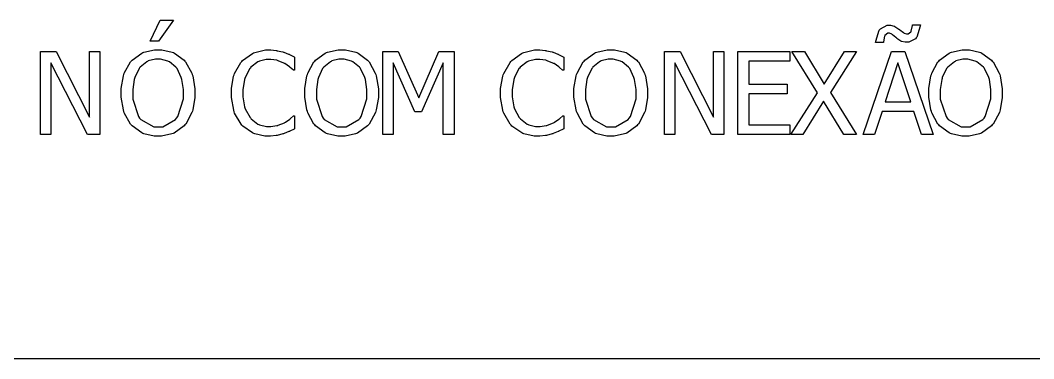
# Model space of a CAD drawing. Header units: millimetres. Extents: x 1974 to 2560, y 1429 to 1567.
# Drawn here: x 2495.194 to 2497.251, y 1527.73 to 1528.418 of the extents above; entities that cross this region are included whole.
import ezdxf

# ---------------------------------------------------------------- set-up
doc = ezdxf.new("R2010")
doc.units = ezdxf.units.MM
doc.layers.add('TEXTO', color=4, linetype='Continuous')

msp = doc.modelspace()

# ---------------------------------------------------------------- linework, layer by layer
at = {"layer": 'TEXTO', "color": 0}
for p, q in [((2495.457, 1528.3761), (2495.4773, 1528.4185)), ((2495.5048, 1528.4185), (2495.4739, 1528.3761)), ((2495.4773, 1528.4185), (2495.5048, 1528.4185)), ((2495.4773, 1528.4185), (2495.4773, 1528.4185)), ((2496.9302, 1528.376), (2496.9374, 1528.3981)), ((2496.9374, 1528.3981), (2496.9387, 1528.3995)), ((2496.9387, 1528.3995), (2496.94, 1528.401)), ((2496.94, 1528.401), (2496.9533, 1528.4084)), ((2496.9533, 1528.4084), (2496.9579, 1528.4084)), ((2496.9579, 1528.4084), (2496.9605, 1528.4084)), ((2496.9605, 1528.4084), (2496.9677, 1528.4066)), ((2496.9677, 1528.4066), (2496.9686, 1528.4062)), ((2496.9686, 1528.4062), (2496.9693, 1528.4059)), ((2496.9693, 1528.4059), (2496.9774, 1528.4005)), ((2496.9774, 1528.4005), (2496.9783, 1528.3997)), ((2496.9783, 1528.3997), (2496.979, 1528.399)), ((2496.979, 1528.399), (2496.9864, 1528.3933)), ((2497.0021, 1528.3957), (2497.0024, 1528.3966)), ((2497.0024, 1528.3966), (2497.0048, 1528.4076)), ((2497.0048, 1528.4076), (2497.0049, 1528.409)), ((2497.0049, 1528.409), (2497.0208, 1528.409)), ((2497.0049, 1528.409), (2497.0049, 1528.409)), ((2497.0206, 1528.4061), (2497.0135, 1528.384)), ((2497.0208, 1528.409), (2497.0206, 1528.4061)), ((2495.4739, 1528.3761), (2495.457, 1528.3761)), ((2496.93, 1528.3731), (2496.9302, 1528.376)), ((2496.9483, 1528.3861), (2496.9459, 1528.3745)), ((2496.9487, 1528.3869), (2496.9483, 1528.3861)), ((2496.949, 1528.3878), (2496.9487, 1528.3869)), ((2496.9545, 1528.3919), (2496.949, 1528.3878)), ((2496.9564, 1528.3919), (2496.9545, 1528.3919)), ((2496.958, 1528.3919), (2496.9564, 1528.3919)), ((2496.9628, 1528.39), (2496.958, 1528.3919)), ((2496.9635, 1528.3895), (2496.9628, 1528.39)), ((2496.9641, 1528.3891), (2496.9635, 1528.3895)), ((2496.9713, 1528.3832), (2496.9641, 1528.3891)), ((2496.9721, 1528.3824), (2496.9713, 1528.3832)), ((2496.973, 1528.3817), (2496.9721, 1528.3824)), ((2496.9811, 1528.3761), (2496.973, 1528.3817)), ((2496.982, 1528.3757), (2496.9811, 1528.3761)), ((2496.9828, 1528.3755), (2496.982, 1528.3757)), ((2496.9901, 1528.3736), (2496.9828, 1528.3755)), ((2496.9864, 1528.3933), (2496.9871, 1528.3929)), ((2496.9871, 1528.3929), (2496.9877, 1528.3925)), ((2496.9877, 1528.3925), (2496.9926, 1528.3906)), ((2496.9926, 1528.3906), (2496.9943, 1528.3906)), ((2496.9943, 1528.3906), (2496.9962, 1528.3906)), ((2496.9962, 1528.3906), (2497.0016, 1528.395)), ((2497.0111, 1528.381), (2496.9974, 1528.3736)), ((2497.0016, 1528.395), (2497.0021, 1528.3957)), ((2497.0123, 1528.3824), (2497.0111, 1528.381)), ((2497.0135, 1528.384), (2497.0123, 1528.3824)), ((2495.2345, 1528.1861), (2495.2345, 1528.355)), ((2495.2345, 1528.355), (2495.2665, 1528.355)), ((2495.2665, 1528.355), (2495.3344, 1528.2213)), ((2495.3344, 1528.2213), (2495.3344, 1528.355)), ((2495.3344, 1528.355), (2495.3553, 1528.355)), ((2495.3553, 1528.355), (2495.3553, 1528.1861)), ((2495.3553, 1528.355), (2495.3553, 1528.355)), ((2495.4447, 1528.3536), (2495.4661, 1528.3584)), ((2495.4661, 1528.3584), (2495.4733, 1528.3584)), ((2495.4733, 1528.3584), (2495.4811, 1528.3584)), ((2495.4811, 1528.3584), (2495.502, 1528.3536)), ((2495.6695, 1528.3531), (2495.6911, 1528.3581)), ((2495.6911, 1528.3581), (2495.6982, 1528.3581)), ((2495.6982, 1528.3581), (2495.7023, 1528.3581)), ((2495.7023, 1528.3581), (2495.7129, 1528.3571)), ((2495.7129, 1528.3571), (2495.7142, 1528.3568)), ((2495.7142, 1528.3568), (2495.7154, 1528.3566)), ((2495.7154, 1528.3566), (2495.7269, 1528.354)), ((2495.8173, 1528.3536), (2495.8387, 1528.3584)), ((2495.8387, 1528.3584), (2495.8458, 1528.3584)), ((2495.8458, 1528.3584), (2495.8536, 1528.3584)), ((2495.8536, 1528.3584), (2495.8747, 1528.3536)), ((2495.9299, 1528.1861), (2495.9299, 1528.355)), ((2495.9299, 1528.355), (2495.9606, 1528.355)), ((2495.9606, 1528.355), (2496.0028, 1528.261)), ((2496.0028, 1528.261), (2496.0435, 1528.355)), ((2496.0435, 1528.355), (2496.0747, 1528.355)), ((2496.0747, 1528.355), (2496.0747, 1528.1861)), ((2496.0747, 1528.355), (2496.0747, 1528.355)), ((2496.216, 1528.3531), (2496.2374, 1528.3581)), ((2496.2374, 1528.3581), (2496.2446, 1528.3581)), ((2496.2446, 1528.3581), (2496.2486, 1528.3581)), ((2496.2486, 1528.3581), (2496.2594, 1528.3571)), ((2496.2594, 1528.3571), (2496.2607, 1528.3568)), ((2496.2607, 1528.3568), (2496.2619, 1528.3566)), ((2496.2619, 1528.3566), (2496.2734, 1528.354)), ((2496.3637, 1528.3536), (2496.3851, 1528.3584)), ((2496.3851, 1528.3584), (2496.3923, 1528.3584)), ((2496.3923, 1528.3584), (2496.4001, 1528.3584)), ((2496.4001, 1528.3584), (2496.421, 1528.3536)), ((2496.5011, 1528.1861), (2496.5011, 1528.355)), ((2496.5011, 1528.355), (2496.533, 1528.355)), ((2496.533, 1528.355), (2496.6009, 1528.2213)), ((2496.6009, 1528.2213), (2496.6009, 1528.355)), ((2496.6009, 1528.355), (2496.622, 1528.355)), ((2496.622, 1528.355), (2496.622, 1528.1861)), ((2496.622, 1528.355), (2496.622, 1528.355)), ((2496.6502, 1528.1861), (2496.6502, 1528.355)), ((2496.6502, 1528.355), (2496.7557, 1528.355)), ((2496.7557, 1528.355), (2496.7557, 1528.335)), ((2496.8118, 1528.2706), (2496.7597, 1528.355)), ((2496.7597, 1528.355), (2496.7853, 1528.355)), ((2496.7853, 1528.355), (2496.8258, 1528.2886)), ((2496.8258, 1528.2886), (2496.8667, 1528.355)), ((2496.891, 1528.355), (2496.8382, 1528.2718)), ((2496.8667, 1528.355), (2496.891, 1528.355)), ((2496.905, 1528.1861), (2496.962, 1528.355)), ((2496.9459, 1528.3731), (2496.93, 1528.3731)), ((2496.9459, 1528.3745), (2496.9459, 1528.3731)), ((2496.962, 1528.355), (2496.9896, 1528.355)), ((2496.9896, 1528.355), (2497.0466, 1528.1861)), ((2496.9928, 1528.3736), (2496.9901, 1528.3736)), ((2496.9974, 1528.3736), (2496.9928, 1528.3736)), ((2497.0839, 1528.3536), (2497.1054, 1528.3584)), ((2497.1054, 1528.3584), (2497.1126, 1528.3584)), ((2497.1126, 1528.3584), (2497.1203, 1528.3584)), ((2497.1203, 1528.3584), (2497.1412, 1528.3536)), ((2495.4174, 1528.3337), (2495.419, 1528.3355)), ((2495.419, 1528.3355), (2495.4205, 1528.3375)), ((2495.4205, 1528.3375), (2495.4402, 1528.3517)), ((2495.4505, 1528.3342), (2495.437, 1528.3232)), ((2495.4402, 1528.3517), (2495.4426, 1528.3527)), ((2495.4426, 1528.3527), (2495.4447, 1528.3536)), ((2495.4521, 1528.3349), (2495.4505, 1528.3342)), ((2495.4535, 1528.3357), (2495.4521, 1528.3349)), ((2495.468, 1528.3391), (2495.4535, 1528.3357)), ((2495.4734, 1528.3391), (2495.468, 1528.3391)), ((2495.4782, 1528.3391), (2495.4734, 1528.3391)), ((2495.4931, 1528.3355), (2495.4782, 1528.3391)), ((2495.4947, 1528.3348), (2495.4931, 1528.3355)), ((2495.4963, 1528.3341), (2495.4947, 1528.3348)), ((2495.5097, 1528.3231), (2495.4963, 1528.3341)), ((2495.502, 1528.3536), (2495.5044, 1528.3526)), ((2495.5044, 1528.3526), (2495.5067, 1528.3516)), ((2495.5067, 1528.3516), (2495.5261, 1528.3374)), ((2495.5261, 1528.3374), (2495.5277, 1528.3355)), ((2495.5277, 1528.3355), (2495.5293, 1528.3337)), ((2495.5277, 1528.3355), (2495.5277, 1528.3355)), ((2495.6416, 1528.3329), (2495.6433, 1528.3348)), ((2495.6433, 1528.3348), (2495.645, 1528.3367)), ((2495.645, 1528.3367), (2495.665, 1528.3511)), ((2495.665, 1528.3511), (2495.6673, 1528.3521)), ((2495.6673, 1528.3521), (2495.6695, 1528.3531)), ((2495.6776, 1528.3345), (2495.6759, 1528.3339)), ((2495.6792, 1528.3353), (2495.6776, 1528.3345)), ((2495.6928, 1528.3389), (2495.6792, 1528.3353)), ((2495.698, 1528.3389), (2495.6928, 1528.3389)), ((2495.7021, 1528.3389), (2495.698, 1528.3389)), ((2495.7143, 1528.337), (2495.7021, 1528.3389)), ((2495.7156, 1528.3366), (2495.7143, 1528.337)), ((2495.7169, 1528.3362), (2495.7156, 1528.3366)), ((2495.7285, 1528.3314), (2495.7169, 1528.3362)), ((2495.7269, 1528.354), (2495.728, 1528.3536)), ((2495.728, 1528.3536), (2495.7289, 1528.3534)), ((2495.7289, 1528.3534), (2495.7382, 1528.3498)), ((2495.7382, 1528.3498), (2495.7392, 1528.3493)), ((2495.7392, 1528.3493), (2495.7401, 1528.349)), ((2495.7401, 1528.349), (2495.7495, 1528.3443)), ((2495.7495, 1528.3443), (2495.7505, 1528.3437)), ((2495.7505, 1528.3437), (2495.7505, 1528.3167)), ((2495.7898, 1528.3337), (2495.7915, 1528.3355)), ((2495.7915, 1528.3355), (2495.7931, 1528.3375)), ((2495.7931, 1528.3375), (2495.8128, 1528.3517)), ((2495.8231, 1528.3342), (2495.8096, 1528.3232)), ((2495.8128, 1528.3517), (2495.815, 1528.3527)), ((2495.815, 1528.3527), (2495.8173, 1528.3536)), ((2495.8245, 1528.3349), (2495.8231, 1528.3342)), ((2495.826, 1528.3357), (2495.8245, 1528.3349)), ((2495.8406, 1528.3391), (2495.826, 1528.3357)), ((2495.8459, 1528.3391), (2495.8406, 1528.3391)), ((2495.8508, 1528.3391), (2495.8459, 1528.3391)), ((2495.8657, 1528.3355), (2495.8508, 1528.3391)), ((2495.8673, 1528.3348), (2495.8657, 1528.3355)), ((2495.8688, 1528.3341), (2495.8673, 1528.3348)), ((2495.8822, 1528.3231), (2495.8688, 1528.3341)), ((2495.8747, 1528.3536), (2495.877, 1528.3526)), ((2495.877, 1528.3526), (2495.8792, 1528.3516)), ((2495.8792, 1528.3516), (2495.8987, 1528.3374)), ((2495.8987, 1528.3374), (2495.9004, 1528.3355)), ((2495.9004, 1528.3355), (2495.9019, 1528.3337)), ((2495.9004, 1528.3355), (2495.9004, 1528.3355)), ((2496.188, 1528.3329), (2496.1897, 1528.3348)), ((2496.1897, 1528.3348), (2496.1914, 1528.3367)), ((2496.1914, 1528.3367), (2496.2114, 1528.3511)), ((2496.2114, 1528.3511), (2496.2137, 1528.3521)), ((2496.2137, 1528.3521), (2496.216, 1528.3531)), ((2496.224, 1528.3345), (2496.2224, 1528.3339)), ((2496.2255, 1528.3353), (2496.224, 1528.3345)), ((2496.2393, 1528.3389), (2496.2255, 1528.3353)), ((2496.2445, 1528.3389), (2496.2393, 1528.3389)), ((2496.2486, 1528.3389), (2496.2445, 1528.3389)), ((2496.2607, 1528.337), (2496.2486, 1528.3389)), ((2496.262, 1528.3366), (2496.2607, 1528.337)), ((2496.2633, 1528.3362), (2496.262, 1528.3366)), ((2496.275, 1528.3314), (2496.2633, 1528.3362)), ((2496.2734, 1528.354), (2496.2745, 1528.3536)), ((2496.2745, 1528.3536), (2496.2753, 1528.3534)), ((2496.2753, 1528.3534), (2496.2846, 1528.3498)), ((2496.2846, 1528.3498), (2496.2856, 1528.3493)), ((2496.2856, 1528.3493), (2496.2864, 1528.349)), ((2496.2864, 1528.349), (2496.2959, 1528.3443)), ((2496.2959, 1528.3443), (2496.2969, 1528.3437)), ((2496.2969, 1528.3437), (2496.2969, 1528.3167)), ((2496.3364, 1528.3337), (2496.338, 1528.3355)), ((2496.338, 1528.3355), (2496.3395, 1528.3375)), ((2496.3395, 1528.3375), (2496.3592, 1528.3517)), ((2496.3695, 1528.3342), (2496.3561, 1528.3232)), ((2496.3592, 1528.3517), (2496.3614, 1528.3527)), ((2496.3614, 1528.3527), (2496.3637, 1528.3536)), ((2496.3711, 1528.3349), (2496.3695, 1528.3342)), ((2496.3725, 1528.3357), (2496.3711, 1528.3349)), ((2496.3871, 1528.3391), (2496.3725, 1528.3357)), ((2496.3924, 1528.3391), (2496.3871, 1528.3391)), ((2496.3973, 1528.3391), (2496.3924, 1528.3391)), ((2496.412, 1528.3355), (2496.3973, 1528.3391)), ((2496.4137, 1528.3348), (2496.412, 1528.3355)), ((2496.4152, 1528.3341), (2496.4137, 1528.3348)), ((2496.4286, 1528.3231), (2496.4152, 1528.3341)), ((2496.421, 1528.3536), (2496.4234, 1528.3526)), ((2496.4234, 1528.3526), (2496.4256, 1528.3516)), ((2496.4256, 1528.3516), (2496.4451, 1528.3374)), ((2496.4451, 1528.3374), (2496.4467, 1528.3355)), ((2496.4467, 1528.3355), (2496.4483, 1528.3337)), ((2496.4467, 1528.3355), (2496.4467, 1528.3355)), ((2496.7557, 1528.335), (2496.6726, 1528.335)), ((2496.6726, 1528.335), (2496.6726, 1528.2887)), ((2497.0565, 1528.3337), (2497.0582, 1528.3355)), ((2497.0582, 1528.3355), (2497.0598, 1528.3375)), ((2497.0598, 1528.3375), (2497.0794, 1528.3517)), ((2497.0898, 1528.3342), (2497.0763, 1528.3232)), ((2497.0794, 1528.3517), (2497.0817, 1528.3527)), ((2497.0817, 1528.3527), (2497.0839, 1528.3536)), ((2497.0913, 1528.3349), (2497.0898, 1528.3342)), ((2497.0927, 1528.3357), (2497.0913, 1528.3349)), ((2497.1073, 1528.3391), (2497.0927, 1528.3357)), ((2497.1127, 1528.3391), (2497.1073, 1528.3391)), ((2497.1175, 1528.3391), (2497.1127, 1528.3391)), ((2497.1322, 1528.3355), (2497.1175, 1528.3391)), ((2497.1339, 1528.3348), (2497.1322, 1528.3355)), ((2497.1354, 1528.3341), (2497.1339, 1528.3348)), ((2497.1489, 1528.3231), (2497.1354, 1528.3341)), ((2497.1412, 1528.3536), (2497.1436, 1528.3526)), ((2497.1436, 1528.3526), (2497.1458, 1528.3516)), ((2497.1458, 1528.3516), (2497.1653, 1528.3374)), ((2497.1653, 1528.3374), (2497.1669, 1528.3355)), ((2497.1669, 1528.3355), (2497.1686, 1528.3337)), ((2497.1669, 1528.3355), (2497.1669, 1528.3355)), ((2495.3302, 1528.1861), (2495.2555, 1528.3318)), ((2495.2555, 1528.3318), (2495.2555, 1528.1861)), ((2495.4048, 1528.3106), (2495.4174, 1528.3337)), ((2495.4347, 1528.3203), (2495.4262, 1528.3022)), ((2495.4359, 1528.3216), (2495.4347, 1528.3203)), ((2495.437, 1528.3232), (2495.4359, 1528.3216)), ((2495.5108, 1528.3216), (2495.5097, 1528.3231)), ((2495.5119, 1528.3203), (2495.5108, 1528.3216)), ((2495.5203, 1528.3024), (2495.5119, 1528.3203)), ((2495.5293, 1528.3337), (2495.5418, 1528.3108)), ((2495.6286, 1528.31), (2495.6416, 1528.3329)), ((2495.6595, 1528.3201), (2495.6502, 1528.302)), ((2495.6607, 1528.3214), (2495.6595, 1528.3201)), ((2495.6619, 1528.3229), (2495.6607, 1528.3214)), ((2495.6759, 1528.3339), (2495.6619, 1528.3229)), ((2495.7297, 1528.3308), (2495.7285, 1528.3314)), ((2495.7308, 1528.3303), (2495.7297, 1528.3308)), ((2495.7403, 1528.3239), (2495.7308, 1528.3303)), ((2495.7411, 1528.3232), (2495.7403, 1528.3239)), ((2495.7418, 1528.3227), (2495.7411, 1528.3232)), ((2495.7482, 1528.3171), (2495.7418, 1528.3227)), ((2495.7487, 1528.3167), (2495.7482, 1528.3171)), ((2495.7505, 1528.3167), (2495.7487, 1528.3167)), ((2495.7774, 1528.3106), (2495.7898, 1528.3337)), ((2495.8072, 1528.3203), (2495.7988, 1528.3022)), ((2495.8084, 1528.3216), (2495.8072, 1528.3203)), ((2495.8096, 1528.3232), (2495.8084, 1528.3216)), ((2495.8834, 1528.3216), (2495.8822, 1528.3231)), ((2495.8845, 1528.3203), (2495.8834, 1528.3216)), ((2495.893, 1528.3024), (2495.8845, 1528.3203)), ((2495.9019, 1528.3337), (2495.9143, 1528.3108)), ((2495.9946, 1528.2326), (2495.9509, 1528.3316)), ((2495.9509, 1528.3316), (2495.9509, 1528.1861)), ((2496.0523, 1528.3316), (2496.0082, 1528.2326)), ((2496.0523, 1528.1861), (2496.0523, 1528.3316)), ((2496.1749, 1528.31), (2496.188, 1528.3329)), ((2496.2058, 1528.3201), (2496.1966, 1528.302)), ((2496.2071, 1528.3214), (2496.2058, 1528.3201)), ((2496.2083, 1528.3229), (2496.2071, 1528.3214)), ((2496.2224, 1528.3339), (2496.2083, 1528.3229)), ((2496.2761, 1528.3308), (2496.275, 1528.3314)), ((2496.2771, 1528.3303), (2496.2761, 1528.3308)), ((2496.2867, 1528.3239), (2496.2771, 1528.3303)), ((2496.2874, 1528.3232), (2496.2867, 1528.3239)), ((2496.2882, 1528.3227), (2496.2874, 1528.3232)), ((2496.2945, 1528.3171), (2496.2882, 1528.3227)), ((2496.295, 1528.3167), (2496.2945, 1528.3171)), ((2496.2969, 1528.3167), (2496.295, 1528.3167)), ((2496.3238, 1528.3106), (2496.3364, 1528.3337)), ((2496.3537, 1528.3203), (2496.3452, 1528.3022)), ((2496.3549, 1528.3216), (2496.3537, 1528.3203)), ((2496.3561, 1528.3232), (2496.3549, 1528.3216)), ((2496.4298, 1528.3216), (2496.4286, 1528.3231)), ((2496.4309, 1528.3203), (2496.4298, 1528.3216)), ((2496.4394, 1528.3024), (2496.4309, 1528.3203)), ((2496.4483, 1528.3337), (2496.4608, 1528.3108)), ((2496.5967, 1528.1861), (2496.5221, 1528.3318)), ((2496.5221, 1528.3318), (2496.5221, 1528.1861)), ((2496.9752, 1528.3321), (2496.9493, 1528.2524)), ((2497.0014, 1528.2524), (2496.9752, 1528.3321)), ((2497.0441, 1528.3106), (2497.0565, 1528.3337)), ((2497.0739, 1528.3203), (2497.0654, 1528.3022)), ((2497.0751, 1528.3216), (2497.0739, 1528.3203)), ((2497.0763, 1528.3232), (2497.0751, 1528.3216)), ((2497.1501, 1528.3216), (2497.1489, 1528.3231)), ((2497.1512, 1528.3203), (2497.1501, 1528.3216)), ((2497.1596, 1528.3024), (2497.1512, 1528.3203)), ((2497.1686, 1528.3337), (2497.181, 1528.3108)), ((2495.3987, 1528.2799), (2495.4031, 1528.3053)), ((2495.4031, 1528.3053), (2495.404, 1528.3079)), ((2495.404, 1528.3079), (2495.4048, 1528.3106)), ((2495.425, 1528.2978), (2495.4221, 1528.2774)), ((2495.4256, 1528.3), (2495.425, 1528.2978)), ((2495.4262, 1528.3022), (2495.4256, 1528.3)), ((2495.5211, 1528.3002), (2495.5203, 1528.3024)), ((2495.5216, 1528.298), (2495.5211, 1528.3002)), ((2495.5247, 1528.278), (2495.5216, 1528.298)), ((2495.5418, 1528.3108), (2495.5428, 1528.308)), ((2495.5428, 1528.308), (2495.5437, 1528.3053)), ((2495.5437, 1528.3053), (2495.5481, 1528.2792)), ((2495.6222, 1528.2796), (2495.6267, 1528.3047)), ((2495.6267, 1528.3047), (2495.6276, 1528.3073)), ((2495.6276, 1528.3073), (2495.6286, 1528.31)), ((2495.6489, 1528.2977), (2495.6456, 1528.2773)), ((2495.6495, 1528.2998), (2495.6489, 1528.2977)), ((2495.6502, 1528.302), (2495.6495, 1528.2998)), ((2495.7713, 1528.2799), (2495.7756, 1528.3053)), ((2495.7756, 1528.3053), (2495.7765, 1528.3079)), ((2495.7765, 1528.3079), (2495.7774, 1528.3106)), ((2495.7975, 1528.2978), (2495.7946, 1528.2774)), ((2495.7982, 1528.3), (2495.7975, 1528.2978)), ((2495.7988, 1528.3022), (2495.7982, 1528.3)), ((2495.8937, 1528.3002), (2495.893, 1528.3024)), ((2495.8942, 1528.298), (2495.8937, 1528.3002)), ((2495.8973, 1528.278), (2495.8942, 1528.298)), ((2495.9143, 1528.3108), (2495.9153, 1528.308)), ((2495.9153, 1528.308), (2495.9162, 1528.3053)), ((2495.9162, 1528.3053), (2495.9206, 1528.2792)), ((2496.1687, 1528.2796), (2496.173, 1528.3047)), ((2496.173, 1528.3047), (2496.174, 1528.3073)), ((2496.174, 1528.3073), (2496.1749, 1528.31)), ((2496.1953, 1528.2977), (2496.1921, 1528.2773)), ((2496.196, 1528.2998), (2496.1953, 1528.2977)), ((2496.1966, 1528.302), (2496.196, 1528.2998)), ((2496.3176, 1528.2799), (2496.322, 1528.3053)), ((2496.322, 1528.3053), (2496.323, 1528.3079)), ((2496.323, 1528.3079), (2496.3238, 1528.3106)), ((2496.344, 1528.2978), (2496.341, 1528.2774)), ((2496.3446, 1528.3), (2496.344, 1528.2978)), ((2496.3452, 1528.3022), (2496.3446, 1528.3)), ((2496.4401, 1528.3002), (2496.4394, 1528.3024)), ((2496.4406, 1528.298), (2496.4401, 1528.3002)), ((2496.4436, 1528.278), (2496.4406, 1528.298)), ((2496.4608, 1528.3108), (2496.4617, 1528.308)), ((2496.4617, 1528.308), (2496.4626, 1528.3053)), ((2496.4626, 1528.3053), (2496.467, 1528.2792)), ((2497.038, 1528.2799), (2497.0423, 1528.3053)), ((2497.0423, 1528.3053), (2497.0432, 1528.3079)), ((2497.0432, 1528.3079), (2497.0441, 1528.3106)), ((2497.0642, 1528.2978), (2497.0612, 1528.2774)), ((2497.0649, 1528.3), (2497.0642, 1528.2978)), ((2497.0654, 1528.3022), (2497.0649, 1528.3)), ((2497.1602, 1528.3002), (2497.1596, 1528.3024)), ((2497.1609, 1528.298), (2497.1602, 1528.3002)), ((2497.164, 1528.278), (2497.1609, 1528.298)), ((2497.181, 1528.3108), (2497.182, 1528.308)), ((2497.182, 1528.308), (2497.1829, 1528.3053)), ((2497.1829, 1528.3053), (2497.1872, 1528.2792)), ((2495.3987, 1528.2705), (2495.3987, 1528.2799)), ((2495.4221, 1528.2774), (2495.4221, 1528.2705)), ((2495.5247, 1528.2705), (2495.5247, 1528.278)), ((2495.5481, 1528.2792), (2495.5481, 1528.2705)), ((2495.6222, 1528.2704), (2495.6222, 1528.2796)), ((2495.6456, 1528.2773), (2495.6456, 1528.2704)), ((2495.7713, 1528.2705), (2495.7713, 1528.2799)), ((2495.7946, 1528.2774), (2495.7946, 1528.2705)), ((2495.8973, 1528.2705), (2495.8973, 1528.278)), ((2495.9206, 1528.2792), (2495.9206, 1528.2705)), ((2496.1687, 1528.2704), (2496.1687, 1528.2796)), ((2496.1921, 1528.2773), (2496.1921, 1528.2704)), ((2496.3176, 1528.2705), (2496.3176, 1528.2799)), ((2496.341, 1528.2774), (2496.341, 1528.2705)), ((2496.4436, 1528.2705), (2496.4436, 1528.278)), ((2496.467, 1528.2792), (2496.467, 1528.2705)), ((2496.6726, 1528.2887), (2496.7501, 1528.2887)), ((2496.7501, 1528.2887), (2496.7501, 1528.2688)), ((2497.038, 1528.2705), (2497.038, 1528.2799)), ((2497.0612, 1528.2774), (2497.0612, 1528.2705)), ((2497.164, 1528.2705), (2497.164, 1528.278)), ((2497.1872, 1528.2792), (2497.1872, 1528.2705)), ((2495.3987, 1528.262), (2495.3987, 1528.2705)), ((2495.4031, 1528.2361), (2495.3987, 1528.262)), ((2495.4221, 1528.2705), (2495.4221, 1528.2578)), ((2495.4221, 1528.2578), (2495.4336, 1528.2226)), ((2495.5131, 1528.2226), (2495.5247, 1528.2585)), ((2495.5247, 1528.2585), (2495.5247, 1528.2705)), ((2495.5247, 1528.2705), (2495.5247, 1528.2705)), ((2495.5481, 1528.2613), (2495.5437, 1528.2362)), ((2495.5481, 1528.2705), (2495.5481, 1528.2613)), ((2495.6222, 1528.2616), (2495.6222, 1528.2704)), ((2495.6269, 1528.2354), (2495.6222, 1528.2616)), ((2495.6456, 1528.2704), (2495.6456, 1528.2629)), ((2495.6456, 1528.2629), (2495.6491, 1528.2426)), ((2495.7713, 1528.262), (2495.7713, 1528.2705)), ((2495.7756, 1528.2361), (2495.7713, 1528.262)), ((2495.7946, 1528.2705), (2495.7946, 1528.2578)), ((2495.7946, 1528.2578), (2495.8062, 1528.2226)), ((2495.8856, 1528.2226), (2495.8973, 1528.2585)), ((2495.8973, 1528.2585), (2495.8973, 1528.2705)), ((2495.8973, 1528.2705), (2495.8973, 1528.2705)), ((2495.9206, 1528.2613), (2495.9163, 1528.2362)), ((2495.9206, 1528.2705), (2495.9206, 1528.2613)), ((2496.1687, 1528.2616), (2496.1687, 1528.2704)), ((2496.1732, 1528.2354), (2496.1687, 1528.2616)), ((2496.1921, 1528.2704), (2496.1921, 1528.2629)), ((2496.1921, 1528.2629), (2496.1955, 1528.2426)), ((2496.3176, 1528.262), (2496.3176, 1528.2705)), ((2496.322, 1528.2361), (2496.3176, 1528.262)), ((2496.341, 1528.2705), (2496.341, 1528.2578)), ((2496.341, 1528.2578), (2496.3526, 1528.2226)), ((2496.4321, 1528.2226), (2496.4436, 1528.2585)), ((2496.4436, 1528.2585), (2496.4436, 1528.2705)), ((2496.4436, 1528.2705), (2496.4436, 1528.2705)), ((2496.467, 1528.2613), (2496.4627, 1528.2362)), ((2496.467, 1528.2705), (2496.467, 1528.2613)), ((2496.7501, 1528.2688), (2496.6726, 1528.2688)), ((2496.6726, 1528.2688), (2496.6726, 1528.2061)), ((2496.7581, 1528.1861), (2496.8118, 1528.2706)), ((2496.8242, 1528.2537), (2496.7824, 1528.1861)), ((2496.8654, 1528.1861), (2496.8242, 1528.2537)), ((2496.8382, 1528.2718), (2496.8912, 1528.1861)), ((2496.8382, 1528.2718), (2496.8382, 1528.2718)), ((2496.9493, 1528.2524), (2497.0014, 1528.2524)), ((2496.9493, 1528.2524), (2496.9493, 1528.2524)), ((2497.038, 1528.262), (2497.038, 1528.2705)), ((2497.0422, 1528.2361), (2497.038, 1528.262)), ((2497.0612, 1528.2705), (2497.0612, 1528.2578)), ((2497.0612, 1528.2578), (2497.0729, 1528.2226)), ((2497.1523, 1528.2226), (2497.164, 1528.2585)), ((2497.164, 1528.2585), (2497.164, 1528.2705)), ((2497.164, 1528.2705), (2497.164, 1528.2705)), ((2497.1872, 1528.2613), (2497.183, 1528.2362)), ((2497.1872, 1528.2705), (2497.1872, 1528.2613)), ((2495.404, 1528.2333), (2495.4031, 1528.2361)), ((2495.4047, 1528.2306), (2495.404, 1528.2333)), ((2495.5429, 1528.2334), (2495.542, 1528.2307)), ((2495.5437, 1528.2362), (2495.5429, 1528.2334)), ((2495.6278, 1528.2326), (2495.6269, 1528.2354)), ((2495.6287, 1528.2299), (2495.6278, 1528.2326)), ((2495.6491, 1528.2426), (2495.6497, 1528.2405)), ((2495.6497, 1528.2405), (2495.6504, 1528.2385)), ((2495.6504, 1528.2385), (2495.66, 1528.2208)), ((2495.7765, 1528.2333), (2495.7756, 1528.2361)), ((2495.7774, 1528.2306), (2495.7765, 1528.2333)), ((2495.9154, 1528.2334), (2495.9145, 1528.2307)), ((2495.9163, 1528.2362), (2495.9154, 1528.2334)), ((2496.0082, 1528.2326), (2495.9946, 1528.2326)), ((2496.1742, 1528.2326), (2496.1732, 1528.2354)), ((2496.1751, 1528.2299), (2496.1742, 1528.2326)), ((2496.1955, 1528.2426), (2496.1963, 1528.2405)), ((2496.1963, 1528.2405), (2496.1969, 1528.2385)), ((2496.1969, 1528.2385), (2496.2064, 1528.2208)), ((2496.3228, 1528.2333), (2496.322, 1528.2361)), ((2496.3238, 1528.2306), (2496.3228, 1528.2333)), ((2496.4619, 1528.2334), (2496.461, 1528.2307)), ((2496.4627, 1528.2362), (2496.4619, 1528.2334)), ((2496.9431, 1528.2333), (2496.9277, 1528.1861)), ((2497.0075, 1528.2333), (2496.9431, 1528.2333)), ((2497.0229, 1528.1861), (2497.0075, 1528.2333)), ((2497.0431, 1528.2333), (2497.0422, 1528.2361)), ((2497.0439, 1528.2306), (2497.0431, 1528.2333)), ((2497.1821, 1528.2334), (2497.1812, 1528.2307)), ((2497.183, 1528.2362), (2497.1821, 1528.2334)), ((2495.4172, 1528.2075), (2495.4047, 1528.2306)), ((2495.4336, 1528.2226), (2495.4359, 1528.2196)), ((2495.4359, 1528.2196), (2495.4383, 1528.2167)), ((2495.4383, 1528.2167), (2495.4646, 1528.202)), ((2495.4828, 1528.202), (2495.5085, 1528.2167)), ((2495.5085, 1528.2167), (2495.5108, 1528.2196)), ((2495.5108, 1528.2196), (2495.5131, 1528.2226)), ((2495.542, 1528.2307), (2495.5294, 1528.2075)), ((2495.6417, 1528.2071), (2495.6287, 1528.2299)), ((2495.66, 1528.2208), (2495.6613, 1528.2194)), ((2495.6613, 1528.2194), (2495.6625, 1528.218)), ((2495.6625, 1528.218), (2495.6761, 1528.2074)), ((2495.7297, 1528.2102), (2495.7308, 1528.2108)), ((2495.7308, 1528.2108), (2495.7318, 1528.2114)), ((2495.7318, 1528.2114), (2495.7408, 1528.2174)), ((2495.7408, 1528.2174), (2495.7415, 1528.218)), ((2495.7415, 1528.218), (2495.7423, 1528.2187)), ((2495.7423, 1528.2187), (2495.7482, 1528.2239)), ((2495.7482, 1528.2239), (2495.7487, 1528.2243)), ((2495.7487, 1528.2243), (2495.7505, 1528.2243)), ((2495.7505, 1528.2243), (2495.7505, 1528.1975)), ((2495.7898, 1528.2075), (2495.7774, 1528.2306)), ((2495.8062, 1528.2226), (2495.8086, 1528.2196)), ((2495.8086, 1528.2196), (2495.8108, 1528.2167)), ((2495.8108, 1528.2167), (2495.8371, 1528.202)), ((2495.8552, 1528.202), (2495.8811, 1528.2167)), ((2495.8811, 1528.2167), (2495.8834, 1528.2196)), ((2495.8834, 1528.2196), (2495.8856, 1528.2226)), ((2495.9145, 1528.2307), (2495.9019, 1528.2075)), ((2496.1881, 1528.2071), (2496.1751, 1528.2299)), ((2496.2064, 1528.2208), (2496.2077, 1528.2194)), ((2496.2077, 1528.2194), (2496.2089, 1528.218)), ((2496.2089, 1528.218), (2496.2227, 1528.2074)), ((2496.2761, 1528.2102), (2496.2773, 1528.2108)), ((2496.2773, 1528.2108), (2496.2782, 1528.2114)), ((2496.2782, 1528.2114), (2496.2872, 1528.2174)), ((2496.2872, 1528.2174), (2496.288, 1528.218)), ((2496.288, 1528.218), (2496.2887, 1528.2187)), ((2496.2887, 1528.2187), (2496.2947, 1528.2239)), ((2496.2947, 1528.2239), (2496.2952, 1528.2243)), ((2496.2952, 1528.2243), (2496.2969, 1528.2243)), ((2496.2969, 1528.2243), (2496.2969, 1528.1975)), ((2496.3361, 1528.2075), (2496.3238, 1528.2306)), ((2496.3526, 1528.2226), (2496.3549, 1528.2196)), ((2496.3549, 1528.2196), (2496.3573, 1528.2167)), ((2496.3573, 1528.2167), (2496.3836, 1528.202)), ((2496.4018, 1528.202), (2496.4275, 1528.2167)), ((2496.4275, 1528.2167), (2496.4298, 1528.2196)), ((2496.4298, 1528.2196), (2496.4321, 1528.2226)), ((2496.461, 1528.2307), (2496.4484, 1528.2075)), ((2497.0565, 1528.2075), (2497.0439, 1528.2306)), ((2497.0729, 1528.2226), (2497.0752, 1528.2196)), ((2497.0752, 1528.2196), (2497.0775, 1528.2167)), ((2497.0775, 1528.2167), (2497.1038, 1528.202)), ((2497.1219, 1528.202), (2497.1476, 1528.2167)), ((2497.1476, 1528.2167), (2497.15, 1528.2196)), ((2497.15, 1528.2196), (2497.1523, 1528.2226)), ((2497.1812, 1528.2307), (2497.1686, 1528.2075)), ((2495.4189, 1528.2056), (2495.4172, 1528.2075)), ((2495.4205, 1528.2038), (2495.4189, 1528.2056)), ((2495.4402, 1528.1894), (2495.4205, 1528.2038)), ((2495.4646, 1528.202), (2495.4734, 1528.202)), ((2495.4734, 1528.202), (2495.4828, 1528.202)), ((2495.526, 1528.2036), (2495.5059, 1528.1892)), ((2495.5277, 1528.2056), (2495.526, 1528.2036)), ((2495.5294, 1528.2075), (2495.5277, 1528.2056)), ((2495.6435, 1528.2052), (2495.6417, 1528.2071)), ((2495.6451, 1528.2033), (2495.6435, 1528.2052)), ((2495.6651, 1528.1896), (2495.6451, 1528.2033)), ((2495.6761, 1528.2074), (2495.6778, 1528.2066)), ((2495.6778, 1528.2066), (2495.6794, 1528.2059)), ((2495.6794, 1528.2059), (2495.6933, 1528.2025)), ((2495.6933, 1528.2025), (2495.698, 1528.2025)), ((2495.698, 1528.2025), (2495.7025, 1528.2025)), ((2495.7025, 1528.2025), (2495.7146, 1528.2044)), ((2495.7146, 1528.2044), (2495.7161, 1528.2048)), ((2495.7161, 1528.2048), (2495.7174, 1528.2052)), ((2495.7174, 1528.2052), (2495.7297, 1528.2102)), ((2495.739, 1528.1922), (2495.7291, 1528.1883)), ((2495.7399, 1528.1926), (2495.739, 1528.1922)), ((2495.7406, 1528.193), (2495.7399, 1528.1926)), ((2495.7495, 1528.1971), (2495.7406, 1528.193)), ((2495.7505, 1528.1975), (2495.7495, 1528.1971)), ((2495.7914, 1528.2056), (2495.7898, 1528.2075)), ((2495.7931, 1528.2038), (2495.7914, 1528.2056)), ((2495.8126, 1528.1894), (2495.7931, 1528.2038)), ((2495.8371, 1528.202), (2495.8459, 1528.202)), ((2495.8459, 1528.202), (2495.8552, 1528.202)), ((2495.8986, 1528.2036), (2495.8784, 1528.1892)), ((2495.9004, 1528.2056), (2495.8986, 1528.2036)), ((2495.9019, 1528.2075), (2495.9004, 1528.2056)), ((2496.1899, 1528.2052), (2496.1881, 1528.2071)), ((2496.1915, 1528.2033), (2496.1899, 1528.2052)), ((2496.2115, 1528.1896), (2496.1915, 1528.2033)), ((2496.2227, 1528.2074), (2496.2243, 1528.2066)), ((2496.2243, 1528.2066), (2496.2258, 1528.2059)), ((2496.2258, 1528.2059), (2496.2398, 1528.2025)), ((2496.2398, 1528.2025), (2496.2445, 1528.2025)), ((2496.2445, 1528.2025), (2496.2489, 1528.2025)), ((2496.2489, 1528.2025), (2496.261, 1528.2044)), ((2496.261, 1528.2044), (2496.2625, 1528.2048)), ((2496.2625, 1528.2048), (2496.2638, 1528.2052)), ((2496.2638, 1528.2052), (2496.2761, 1528.2102)), ((2496.2855, 1528.1922), (2496.2756, 1528.1883)), ((2496.2864, 1528.1926), (2496.2855, 1528.1922)), ((2496.2871, 1528.193), (2496.2864, 1528.1926)), ((2496.2959, 1528.1971), (2496.2871, 1528.193)), ((2496.2969, 1528.1975), (2496.2959, 1528.1971)), ((2496.3378, 1528.2056), (2496.3361, 1528.2075)), ((2496.3395, 1528.2038), (2496.3378, 1528.2056)), ((2496.3592, 1528.1894), (2496.3395, 1528.2038)), ((2496.3836, 1528.202), (2496.3924, 1528.202)), ((2496.3924, 1528.202), (2496.4018, 1528.202)), ((2496.445, 1528.2036), (2496.4249, 1528.1892)), ((2496.4467, 1528.2056), (2496.445, 1528.2036)), ((2496.4484, 1528.2075), (2496.4467, 1528.2056)), ((2496.6726, 1528.2061), (2496.7557, 1528.2061)), ((2496.7557, 1528.2061), (2496.7557, 1528.1861)), ((2497.0581, 1528.2056), (2497.0565, 1528.2075)), ((2497.0596, 1528.2038), (2497.0581, 1528.2056)), ((2497.0794, 1528.1894), (2497.0596, 1528.2038)), ((2497.1038, 1528.202), (2497.1127, 1528.202)), ((2497.1127, 1528.202), (2497.1219, 1528.202)), ((2497.1652, 1528.2036), (2497.1451, 1528.1892)), ((2497.1669, 1528.2056), (2497.1652, 1528.2036)), ((2497.1686, 1528.2075), (2497.1669, 1528.2056)), ((2495.2555, 1528.1861), (2495.2345, 1528.1861)), ((2495.3553, 1528.1861), (2495.3302, 1528.1861)), ((2495.4425, 1528.1884), (2495.4402, 1528.1894)), ((2495.4447, 1528.1874), (2495.4425, 1528.1884)), ((2495.4655, 1528.1826), (2495.4447, 1528.1874)), ((2495.4733, 1528.1826), (2495.4655, 1528.1826)), ((2495.4803, 1528.1826), (2495.4733, 1528.1826)), ((2495.5013, 1528.1874), (2495.4803, 1528.1826)), ((2495.5037, 1528.1882), (2495.5013, 1528.1874)), ((2495.5059, 1528.1892), (2495.5037, 1528.1882)), ((2495.6674, 1528.1885), (2495.6651, 1528.1896)), ((2495.6697, 1528.1877), (2495.6674, 1528.1885)), ((2495.6902, 1528.1831), (2495.6697, 1528.1877)), ((2495.6979, 1528.1831), (2495.6902, 1528.1831)), ((2495.7017, 1528.1831), (2495.6979, 1528.1831)), ((2495.6979, 1528.1831), (2495.6979, 1528.1831)), ((2495.7132, 1528.184), (2495.7017, 1528.1831)), ((2495.7143, 1528.1843), (2495.7132, 1528.184)), ((2495.7153, 1528.1845), (2495.7143, 1528.1843)), ((2495.7267, 1528.1876), (2495.7153, 1528.1845)), ((2495.728, 1528.1879), (2495.7267, 1528.1876)), ((2495.7291, 1528.1883), (2495.728, 1528.1879)), ((2495.815, 1528.1884), (2495.8126, 1528.1894)), ((2495.8172, 1528.1874), (2495.815, 1528.1884)), ((2495.8381, 1528.1826), (2495.8172, 1528.1874)), ((2495.8458, 1528.1826), (2495.8381, 1528.1826)), ((2495.8528, 1528.1826), (2495.8458, 1528.1826)), ((2495.8739, 1528.1874), (2495.8528, 1528.1826)), ((2495.8762, 1528.1882), (2495.8739, 1528.1874)), ((2495.8784, 1528.1892), (2495.8762, 1528.1882)), ((2495.9509, 1528.1861), (2495.9299, 1528.1861)), ((2496.0747, 1528.1861), (2496.0523, 1528.1861)), ((2496.2139, 1528.1885), (2496.2115, 1528.1896)), ((2496.2161, 1528.1877), (2496.2139, 1528.1885)), ((2496.2367, 1528.1831), (2496.2161, 1528.1877)), ((2496.2444, 1528.1831), (2496.2367, 1528.1831)), ((2496.2481, 1528.1831), (2496.2444, 1528.1831)), ((2496.2444, 1528.1831), (2496.2444, 1528.1831)), ((2496.2597, 1528.184), (2496.2481, 1528.1831)), ((2496.2607, 1528.1843), (2496.2597, 1528.184)), ((2496.2617, 1528.1845), (2496.2607, 1528.1843)), ((2496.2732, 1528.1876), (2496.2617, 1528.1845)), ((2496.2745, 1528.1879), (2496.2732, 1528.1876)), ((2496.2756, 1528.1883), (2496.2745, 1528.1879)), ((2496.3614, 1528.1884), (2496.3592, 1528.1894)), ((2496.3637, 1528.1874), (2496.3614, 1528.1884)), ((2496.3846, 1528.1826), (2496.3637, 1528.1874)), ((2496.3923, 1528.1826), (2496.3846, 1528.1826)), ((2496.3993, 1528.1826), (2496.3923, 1528.1826)), ((2496.4203, 1528.1874), (2496.3993, 1528.1826)), ((2496.4227, 1528.1882), (2496.4203, 1528.1874)), ((2496.4249, 1528.1892), (2496.4227, 1528.1882)), ((2496.5221, 1528.1861), (2496.5011, 1528.1861)), ((2496.622, 1528.1861), (2496.5967, 1528.1861)), ((2496.7557, 1528.1861), (2496.6502, 1528.1861)), ((2496.7557, 1528.1861), (2496.7557, 1528.1861)), ((2496.7824, 1528.1861), (2496.7581, 1528.1861)), ((2496.8912, 1528.1861), (2496.8654, 1528.1861)), ((2496.9277, 1528.1861), (2496.905, 1528.1861)), ((2496.9277, 1528.1861), (2496.9277, 1528.1861)), ((2497.0466, 1528.1861), (2497.0229, 1528.1861)), ((2497.0817, 1528.1884), (2497.0794, 1528.1894)), ((2497.0839, 1528.1874), (2497.0817, 1528.1884)), ((2497.1048, 1528.1826), (2497.0839, 1528.1874)), ((2497.1126, 1528.1826), (2497.1048, 1528.1826)), ((2497.1196, 1528.1826), (2497.1126, 1528.1826)), ((2497.1406, 1528.1874), (2497.1196, 1528.1826)), ((2497.1429, 1528.1882), (2497.1406, 1528.1874)), ((2497.1451, 1528.1892), (2497.1429, 1528.1882)), ((2507.7976, 1527.7304), (2478.9131, 1527.7304))]:
    msp.add_line(p, q, dxfattribs=at)

doc.saveas('drawing.dxf')
